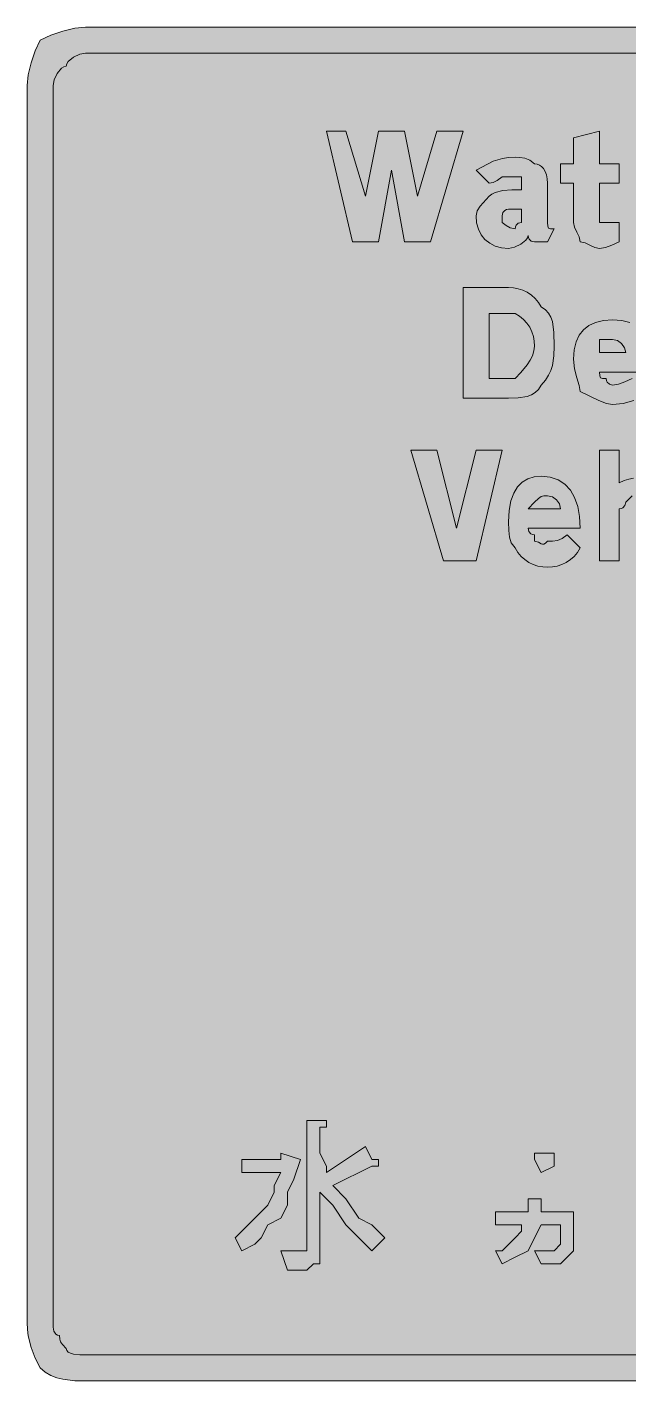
# Model space of a CAD drawing. Header units: metres. Extents: x 121 to 445, y 10 to 260.
# Drawn here: x 121.5 to 232.5, y 10.1 to 259.7 of the extents above; entities that cross this region are included whole.
import ezdxf

# ---------------------------------------------------------------- set-up
doc = ezdxf.new("R2010")
doc.units = ezdxf.units.M
doc.layers.add('FILL_BLACK_000000', color=7, linetype='Continuous', true_color=0x000000)
doc.layers.add('FILL_WHITE_FFFFFF', color=7, linetype='Continuous', true_color=0xffffff)

msp = doc.modelspace()

# ---------------------------------------------------------------- hatches: boundary and pattern name
at = {"layer": 'FILL_BLACK_000000', "true_color": 0x000000}
h = msp.add_hatch(color=7, dxfattribs=at)
h.dxf.hatch_style = 1
h.paths.add_polyline_path([(130.28, 10.12), (128.07, 10.38), (126.95, 10.67), (125.86, 11.09), (124.82, 11.69), (123.87, 12.48), (122.99, 14.3), (122.22, 16.23), (121.68, 18.39), (121.52, 19.58), (121.47, 20.88), (121.47, 248.88), (121.68, 250.87), (122.22, 253.08), (122.99, 255.29), (123.87, 257.28), (125.86, 258.16), (128.07, 258.93), (130.28, 259.47), (132.27, 259.68), (434.67, 259.68), (436.47, 259.47), (438.27, 258.93), (440.07, 258.16), (441.87, 257.28), (442.71, 256.33), (443.45, 255.29), (444.06, 254.2), (444.57, 253.08), (445.25, 250.87), (445.41, 249.83), (445.47, 248.88), (445.47, 20.88), (445.41, 19.58), (445.25, 18.39), (444.96, 17.27), (444.57, 16.23), (444.06, 15.24), (443.45, 14.3), (441.87, 12.48), (440.97, 11.69), (440.07, 11.09), (439.17, 10.67), (438.27, 10.38), (436.47, 10.12), (434.67, 10.08), (132.27, 10.08), (130.28, 10.12)])
h = msp.add_hatch(color=7, dxfattribs=at)
h.dxf.hatch_style = 1
h.paths.add_polyline_path([(195.87, 220.08), (191.07, 220.08), (188.67, 233.28), (186.27, 220.08), (181.47, 220.08), (176.67, 240.48), (180.27, 240.48), (183.87, 228.48), (186.27, 240.48), (188.67, 240.48), (191.07, 240.48), (193.47, 228.48), (197.07, 240.48), (201.87, 240.48), (195.87, 220.08)])
h = msp.add_hatch(color=7, dxfattribs=at)
h.dxf.hatch_style = 1
h.paths.add_polyline_path([(230.67, 234.48), (230.67, 230.88), (227.07, 230.88), (227.07, 224.88), (227.07, 223.68), (228.27, 223.68), (229.47, 223.68), (230.67, 223.68), (230.67, 220.08), (229.32, 219.48), (228.14, 219.07), (227.07, 218.88), (226.17, 219.07), (225.27, 219.48), (224.37, 219.89), (223.47, 220.08), (223.28, 220.98), (222.87, 221.88), (222.46, 222.78), (222.27, 223.68), (222.27, 230.88), (219.87, 230.88), (219.87, 234.48), (222.27, 234.48), (222.27, 239.28), (227.07, 240.48), (227.07, 234.48), (230.67, 234.48)])
h = msp.add_hatch(color=7, dxfattribs=at)
h.dxf.hatch_style = 1
h.paths.add_polyline_path([(215.07, 220.08), (214.47, 220.23), (214.06, 220.59), (213.92, 220.88), (213.87, 221.28), (213.76, 220.83), (213.48, 220.4), (212.52, 219.63), (211.34, 219.09), (210.27, 218.88), (208.98, 218.99), (207.81, 219.31), (206.79, 219.83), (205.92, 220.53), (205.22, 221.4), (204.7, 222.42), (204.38, 223.59), (204.27, 224.88), (204.48, 225.78), (205.02, 226.68), (206.67, 228.48), (207.17, 228.88), (207.78, 229.17), (209.22, 229.53), (210.89, 229.66), (212.67, 229.68), (212.67, 230.88), (212.67, 232.08), (211.47, 232.08), (209.07, 232.08), (208.19, 231.39), (207.42, 231.03), (206.67, 230.88), (204.27, 233.28), (207.42, 234.93), (209.16, 235.47), (210.23, 235.63), (211.47, 235.68), (212.37, 235.66), (213.27, 235.53), (214.17, 235.17), (215.07, 234.48), (215.52, 234.42), (215.95, 234.25), (216.36, 233.97), (216.72, 233.58), (217.03, 233.07), (217.26, 232.45), (217.42, 231.72), (217.47, 230.88), (217.47, 223.68), (217.49, 222.99), (217.62, 222.63), (217.98, 222.5), (218.67, 222.48), (217.47, 220.08), (215.07, 220.08)])
h.paths.add_polyline_path([(209.82, 223.08), (210.59, 222.67), (211.47, 222.48), (211.52, 222.88), (211.66, 223.17), (212.07, 223.53), (212.67, 223.68), (212.67, 226.08), (210.27, 226.08), (209.87, 226.03), (209.58, 225.89), (209.22, 225.48), (209.07, 224.88), (209.07, 223.68), (209.82, 223.08)], flags=16)
h = msp.add_hatch(color=7, dxfattribs=at)
h.dxf.hatch_style = 1
h.paths.add_polyline_path([(201.87, 211.68), (210.27, 211.68), (211.17, 211.62), (212.05, 211.45), (212.91, 211.17), (213.72, 210.78), (214.48, 210.27), (215.16, 209.65), (215.77, 208.92), (216.27, 208.08), (217.06, 207.57), (217.66, 206.95), (218.08, 206.22), (218.37, 205.38), (218.63, 203.35), (218.67, 200.88), (218.63, 199.08), (218.37, 197.28), (218.08, 196.38), (217.66, 195.48), (217.06, 194.58), (216.27, 193.68), (215.77, 192.89), (215.16, 192.29), (214.48, 191.87), (213.72, 191.58), (212.05, 191.32), (210.27, 191.28), (201.87, 191.28), (201.87, 211.68)])
h.paths.add_polyline_path([(209.07, 194.88), (210.27, 194.88), (211.47, 194.88), (212.54, 195.99), (213.72, 197.43), (214.25, 198.24), (214.68, 199.1), (214.96, 199.98), (215.07, 200.88), (215.01, 201.78), (214.85, 202.66), (214.56, 203.52), (214.17, 204.33), (213.66, 205.09), (213.05, 205.77), (212.31, 206.38), (211.47, 206.88), (210.27, 206.88), (209.07, 206.88), (206.67, 206.88), (206.67, 194.88), (209.07, 194.88)], flags=16)
h = msp.add_hatch(color=7, dxfattribs=at)
h.dxf.hatch_style = 1
h.paths.add_polyline_path([(227.09, 195.39), (227.22, 195.03), (227.58, 194.9), (228.27, 194.88), (228.32, 194.48), (228.46, 194.19), (228.87, 193.83), (229.47, 193.68), (230.54, 193.87), (231.72, 194.28), (233.07, 194.88), (235.47, 192.48), (235.31, 192.03), (234.87, 191.6), (234.2, 191.19), (233.37, 190.83), (231.42, 190.29), (229.47, 190.08), (228.36, 190.29), (226.92, 190.83), (223.47, 192.48), (223.28, 193.59), (222.87, 195.03), (222.46, 196.7), (222.27, 198.48), (222.38, 200.17), (222.72, 201.63), (223.28, 202.87), (224.07, 203.88), (225.08, 204.67), (226.32, 205.23), (227.78, 205.57), (229.47, 205.68), (231.16, 205.56), (232.62, 205.19), (233.86, 204.54), (234.87, 203.58), (235.66, 202.28), (236.22, 200.62), (236.56, 198.56), (236.67, 196.08), (227.07, 196.08), (227.09, 195.39)])
h.paths.add_polyline_path([(231.66, 200.56), (231.12, 201.33), (230.35, 201.87), (229.47, 202.08), (227.07, 202.08), (227.07, 199.68), (231.87, 199.68), (231.66, 200.56)], flags=16)
h = msp.add_hatch(color=7, dxfattribs=at)
h.dxf.hatch_style = 1
h.paths.add_polyline_path([(200.67, 161.28), (198.27, 161.28), (192.27, 181.68), (197.07, 181.68), (200.67, 167.28), (204.27, 181.68), (209.07, 181.68), (204.27, 161.28), (200.67, 161.28)])
h = msp.add_hatch(color=7, dxfattribs=at)
h.dxf.hatch_style = 1
h.paths.add_polyline_path([(231.57, 176.07), (232.45, 176.35), (233.31, 176.52), (234.12, 176.58), (234.88, 176.52), (235.56, 176.35), (236.17, 176.07), (236.67, 175.68), (237.55, 175.49), (238.32, 175.08), (239.07, 174.48), (239.76, 173.58), (240.12, 172.68), (240.25, 171.78), (240.27, 170.88), (240.27, 161.28), (236.67, 161.28), (236.67, 169.68), (236.62, 170.08), (236.48, 170.39), (236.07, 170.88), (235.66, 171.37), (235.52, 171.68), (235.47, 172.08), (235.07, 172.13), (234.76, 172.27), (234.27, 172.68), (233.78, 173.09), (233.47, 173.23), (233.07, 173.28), (231.87, 172.08), (231.72, 171.48), (231.36, 171.07), (231.07, 170.93), (230.67, 170.88), (230.67, 169.68), (230.67, 161.28), (227.07, 161.28), (227.07, 181.68), (230.67, 181.68), (230.67, 175.68), (231.57, 176.07)])
h = msp.add_hatch(color=7, dxfattribs=at)
h.dxf.hatch_style = 1
h.paths.add_polyline_path([(214.02, 166.68), (214.38, 166.27), (214.67, 166.13), (215.07, 166.08), (215.07, 164.88), (215.78, 164.71), (216.27, 164.43), (216.5, 164.35), (216.76, 164.37), (217.07, 164.54), (217.47, 164.88), (218.37, 164.9), (219.27, 165.03), (220.17, 165.39), (221.07, 166.08), (223.47, 163.68), (222.97, 162.84), (222.36, 162.1), (221.68, 161.49), (220.92, 160.98), (220.11, 160.59), (219.25, 160.3), (218.37, 160.14), (217.47, 160.08), (216.57, 160.14), (215.69, 160.3), (214.83, 160.59), (214.02, 160.98), (213.26, 161.49), (212.58, 162.1), (211.97, 162.84), (211.47, 163.68), (210.78, 164.6), (210.42, 165.63), (210.29, 166.89), (210.27, 168.48), (210.38, 170.56), (210.7, 172.32), (211.22, 173.77), (211.92, 174.93), (212.79, 175.8), (213.81, 176.41), (214.98, 176.77), (216.27, 176.88), (217.96, 176.71), (219.42, 176.22), (220.66, 175.42), (221.67, 174.33), (222.46, 172.95), (223.02, 171.31), (223.36, 169.42), (223.47, 167.28), (213.87, 167.28), (214.02, 166.68)])
h.paths.add_polyline_path([(219.66, 171.76), (219.12, 172.53), (218.35, 173.07), (217.47, 173.28), (216.76, 173.26), (216.27, 173.13), (215.78, 172.77), (215.07, 172.08), (213.87, 170.88), (219.87, 170.88), (219.66, 171.76)], flags=16)
h = msp.add_hatch(color=7, dxfattribs=at)
h.dxf.hatch_style = 1
h.paths.add_polyline_path([(176.67, 58.08), (176.67, 56.88), (175.47, 56.88), (175.47, 52.08), (176.67, 49.68), (176.67, 48.48), (183.87, 53.28), (185.07, 50.88), (186.27, 50.88), (186.27, 49.68), (185.07, 49.68), (177.87, 46.08), (180.27, 43.68), (182.67, 40.08), (185.07, 38.88), (187.47, 36.48), (185.07, 34.08), (182.67, 36.48), (180.27, 38.88), (177.87, 42.48), (175.47, 44.88), (175.47, 35.28), (175.47, 34.08), (175.47, 32.88), (175.47, 31.68), (174.27, 31.68), (173.07, 30.48), (171.87, 30.48), (169.47, 30.48), (168.27, 34.08), (171.87, 34.08), (173.07, 34.08), (173.07, 35.28), (173.07, 58.08), (175.47, 58.08), (176.67, 58.08)])
h = msp.add_hatch(color=7, dxfattribs=at)
h.dxf.hatch_style = 1
h.paths.add_polyline_path([(168.27, 50.88), (168.27, 52.08), (171.87, 50.88), (170.67, 47.28), (169.47, 44.88), (169.47, 42.48), (168.27, 40.08), (165.87, 38.88), (164.67, 36.48), (163.47, 35.28), (161.07, 34.08), (159.87, 36.48), (161.07, 37.68), (162.27, 38.88), (163.47, 40.08), (164.67, 41.28), (165.87, 42.48), (167.07, 44.88), (167.07, 46.08), (168.27, 48.48), (161.07, 48.48), (161.07, 50.88), (168.27, 50.88)])
h = msp.add_hatch(color=7, dxfattribs=at)
h.dxf.hatch_style = 1
h.paths.add_polyline_path([(218.67, 52.08), (218.67, 49.68), (216.27, 48.48), (215.07, 50.88), (215.07, 52.08), (218.67, 52.08)])
h = msp.add_hatch(color=7, dxfattribs=at)
h.dxf.hatch_style = 1
h.paths.add_polyline_path([(216.27, 42.48), (216.27, 41.28), (222.27, 41.28), (222.27, 36.48), (222.27, 35.28), (222.27, 34.08), (221.07, 32.88), (219.87, 31.68), (218.67, 31.68), (217.47, 31.68), (216.27, 31.68), (215.07, 34.08), (216.27, 34.08), (217.47, 34.08), (218.67, 34.08), (219.87, 35.28), (219.87, 36.48), (219.87, 37.68), (219.87, 38.88), (216.27, 38.88), (215.07, 36.48), (213.87, 34.08), (211.47, 32.88), (209.07, 31.68), (207.87, 34.08), (209.07, 34.08), (211.47, 36.48), (212.67, 37.68), (212.67, 38.88), (207.87, 38.88), (207.87, 41.28), (213.87, 41.28), (213.87, 43.68), (216.27, 43.68), (216.27, 42.48)])
at = {"layer": 'FILL_WHITE_FFFFFF', "true_color": 0xffffff}
h = msp.add_hatch(color=7, dxfattribs=at)
h.dxf.hatch_style = 1
h.paths.add_polyline_path([(439.47, 20.88), (439.47, 18.48), (439.42, 18.08), (439.28, 17.77), (438.87, 17.28), (438.46, 16.79), (438.32, 16.48), (438.27, 16.08), (437.56, 16.06), (437.07, 15.93), (436.58, 15.57), (435.87, 14.88), (434.67, 14.88), (132.27, 14.88), (131.2, 14.9), (130.02, 15.03), (129.49, 15.17), (129.06, 15.39), (128.78, 15.68), (128.67, 16.08), (127.98, 16.79), (127.62, 17.28), (127.49, 17.77), (127.47, 18.48), (127.07, 18.53), (126.78, 18.69), (126.42, 19.23), (126.29, 20), (126.27, 20.88), (126.27, 248.88), (126.48, 249.95), (127.02, 251.13), (127.79, 252.09), (128.22, 252.37), (128.67, 252.48), (128.78, 252.93), (129.06, 253.36), (130.02, 254.13), (131.2, 254.67), (132.27, 254.88), (434.67, 254.88), (435.57, 254.77), (436.43, 254.45), (437.24, 253.93), (437.97, 253.23), (438.58, 252.36), (439.06, 251.34), (439.36, 250.17), (439.47, 248.88), (439.47, 20.88)])

# ---------------------------------------------------------------- linework, layer by layer
at = {"layer": 'FILL_BLACK_000000', "lineweight": 0, "true_color": 0x000000}
for points in [[(434.67, 10.08), (132.27, 10.08), (130.28, 10.12), (128.07, 10.38), (126.95, 10.67), (125.86, 11.09), (124.82, 11.69), (123.87, 12.48), (122.99, 14.3), (122.22, 16.23), (121.68, 18.39), (121.52, 19.58), (121.47, 20.88), (121.47, 248.88), (121.68, 250.87), (122.22, 253.08), (122.99, 255.29), (123.87, 257.28), (125.86, 258.16), (128.07, 258.93), (130.28, 259.47), (132.27, 259.68), (434.67, 259.68)], [(233.37, 190.83), (231.42, 190.29), (229.47, 190.08), (228.36, 190.29), (226.92, 190.83), (223.47, 192.48), (223.28, 193.59), (222.87, 195.03), (222.46, 196.7), (222.27, 198.48), (222.38, 200.17), (222.72, 201.63), (223.28, 202.87), (224.07, 203.88), (225.08, 204.67), (226.32, 205.23), (227.78, 205.57), (229.47, 205.68), (231.16, 205.56), (232.62, 205.19)], [(236.67, 196.08), (227.07, 196.08), (227.09, 195.39), (227.22, 195.03), (227.58, 194.9), (228.27, 194.88), (228.32, 194.48), (228.46, 194.19), (228.87, 193.83), (229.47, 193.68), (230.54, 193.87), (231.72, 194.28), (233.07, 194.88)], [(233.07, 173.28), (231.87, 172.08), (231.72, 171.48), (231.36, 171.07), (231.07, 170.93), (230.67, 170.88), (230.67, 169.68), (230.67, 161.28), (227.07, 161.28), (227.07, 181.68), (230.67, 181.68), (230.67, 175.68), (231.57, 176.07), (232.45, 176.35), (233.31, 176.52)]]:
    msp.add_lwpolyline(points, dxfattribs=at)
for points in [[(195.87, 220.08), (191.07, 220.08), (188.67, 233.28), (186.27, 220.08), (181.47, 220.08), (176.67, 240.48), (180.27, 240.48), (183.87, 228.48), (186.27, 240.48), (188.67, 240.48), (191.07, 240.48), (193.47, 228.48), (197.07, 240.48), (201.87, 240.48)], [(230.67, 234.48), (230.67, 230.88), (227.07, 230.88), (227.07, 224.88), (227.07, 223.68), (228.27, 223.68), (229.47, 223.68), (230.67, 223.68), (230.67, 220.08), (229.32, 219.48), (228.14, 219.07), (227.07, 218.88), (226.17, 219.07), (225.27, 219.48), (224.37, 219.89), (223.47, 220.08), (223.28, 220.98), (222.87, 221.88), (222.46, 222.78), (222.27, 223.68), (222.27, 230.88), (219.87, 230.88), (219.87, 234.48), (222.27, 234.48), (222.27, 239.28), (227.07, 240.48), (227.07, 234.48)], [(215.07, 220.08), (214.47, 220.23), (214.06, 220.59), (213.92, 220.88), (213.87, 221.28), (213.76, 220.83), (213.48, 220.4), (212.52, 219.63), (211.34, 219.09), (210.27, 218.88), (208.98, 218.99), (207.81, 219.31), (206.79, 219.83), (205.92, 220.53), (205.22, 221.4), (204.7, 222.42), (204.38, 223.59), (204.27, 224.88), (204.48, 225.78), (205.02, 226.68), (206.67, 228.48), (207.17, 228.88), (207.78, 229.17), (209.22, 229.53), (210.89, 229.66), (212.67, 229.68), (212.67, 230.88), (212.67, 232.08), (211.47, 232.08), (209.07, 232.08), (208.19, 231.39), (207.42, 231.03), (206.67, 230.88), (204.27, 233.28), (207.42, 234.93), (209.16, 235.47), (210.23, 235.63), (211.47, 235.68), (212.37, 235.66), (213.27, 235.53), (214.17, 235.17), (215.07, 234.48), (215.52, 234.42), (215.95, 234.25), (216.36, 233.97), (216.72, 233.58), (217.03, 233.07), (217.26, 232.45), (217.42, 231.72), (217.47, 230.88), (217.47, 223.68), (217.49, 222.99), (217.62, 222.63), (217.98, 222.5), (218.67, 222.48), (217.47, 220.08)], [(209.82, 223.08), (210.59, 222.67), (211.47, 222.48), (211.52, 222.88), (211.66, 223.17), (212.07, 223.53), (212.67, 223.68), (212.67, 226.08), (210.27, 226.08), (209.87, 226.03), (209.58, 225.89), (209.22, 225.48), (209.07, 224.88), (209.07, 223.68)], [(201.87, 211.68), (210.27, 211.68), (211.17, 211.62), (212.05, 211.45), (212.91, 211.17), (213.72, 210.78), (214.48, 210.27), (215.16, 209.65), (215.77, 208.92), (216.27, 208.08), (217.06, 207.57), (217.66, 206.95), (218.08, 206.22), (218.37, 205.38), (218.63, 203.35), (218.67, 200.88), (218.63, 199.08), (218.37, 197.28), (218.08, 196.38), (217.66, 195.48), (217.06, 194.58), (216.27, 193.68), (215.77, 192.89), (215.16, 192.29), (214.48, 191.87), (213.72, 191.58), (212.05, 191.32), (210.27, 191.28), (201.87, 191.28)], [(209.07, 194.88), (210.27, 194.88), (211.47, 194.88), (212.54, 195.99), (213.72, 197.43), (214.25, 198.24), (214.68, 199.1), (214.96, 199.98), (215.07, 200.88), (215.01, 201.78), (214.85, 202.66), (214.56, 203.52), (214.17, 204.33), (213.66, 205.09), (213.05, 205.77), (212.31, 206.38), (211.47, 206.88), (210.27, 206.88), (209.07, 206.88), (206.67, 206.88), (206.67, 194.88)], [(231.66, 200.56), (231.12, 201.33), (230.35, 201.87), (229.47, 202.08), (227.07, 202.08), (227.07, 199.68), (231.87, 199.68)], [(200.67, 161.28), (198.27, 161.28), (192.27, 181.68), (197.07, 181.68), (200.67, 167.28), (204.27, 181.68), (209.07, 181.68), (204.27, 161.28)], [(214.02, 166.68), (214.38, 166.27), (214.67, 166.13), (215.07, 166.08), (215.07, 164.88), (215.78, 164.71), (216.27, 164.43), (216.5, 164.35), (216.76, 164.37), (217.07, 164.54), (217.47, 164.88), (218.37, 164.9), (219.27, 165.03), (220.17, 165.39), (221.07, 166.08), (223.47, 163.68), (222.97, 162.84), (222.36, 162.1), (221.68, 161.49), (220.92, 160.98), (220.11, 160.59), (219.25, 160.3), (218.37, 160.14), (217.47, 160.08), (216.57, 160.14), (215.69, 160.3), (214.83, 160.59), (214.02, 160.98), (213.26, 161.49), (212.58, 162.1), (211.97, 162.84), (211.47, 163.68), (210.78, 164.6), (210.42, 165.63), (210.29, 166.89), (210.27, 168.48), (210.38, 170.56), (210.7, 172.32), (211.22, 173.77), (211.92, 174.93), (212.79, 175.8), (213.81, 176.41), (214.98, 176.77), (216.27, 176.88), (217.96, 176.71), (219.42, 176.22), (220.66, 175.42), (221.67, 174.33), (222.46, 172.95), (223.02, 171.31), (223.36, 169.42), (223.47, 167.28), (213.87, 167.28)], [(219.66, 171.76), (219.12, 172.53), (218.35, 173.07), (217.47, 173.28), (216.76, 173.26), (216.27, 173.13), (215.78, 172.77), (215.07, 172.08), (213.87, 170.88), (219.87, 170.88)], [(176.67, 58.08), (176.67, 56.88), (175.47, 56.88), (175.47, 52.08), (176.67, 49.68), (176.67, 48.48), (183.87, 53.28), (185.07, 50.88), (186.27, 50.88), (186.27, 49.68), (185.07, 49.68), (177.87, 46.08), (180.27, 43.68), (182.67, 40.08), (185.07, 38.88), (187.47, 36.48), (185.07, 34.08), (182.67, 36.48), (180.27, 38.88), (177.87, 42.48), (175.47, 44.88), (175.47, 35.28), (175.47, 34.08), (175.47, 32.88), (175.47, 31.68), (174.27, 31.68), (173.07, 30.48), (171.87, 30.48), (169.47, 30.48), (168.27, 34.08), (171.87, 34.08), (173.07, 34.08), (173.07, 35.28), (173.07, 58.08), (175.47, 58.08)], [(168.27, 50.88), (168.27, 52.08), (171.87, 50.88), (170.67, 47.28), (169.47, 44.88), (169.47, 42.48), (168.27, 40.08), (165.87, 38.88), (164.67, 36.48), (163.47, 35.28), (161.07, 34.08), (159.87, 36.48), (161.07, 37.68), (162.27, 38.88), (163.47, 40.08), (164.67, 41.28), (165.87, 42.48), (167.07, 44.88), (167.07, 46.08), (168.27, 48.48), (161.07, 48.48), (161.07, 50.88)], [(218.67, 52.08), (218.67, 49.68), (216.27, 48.48), (215.07, 50.88), (215.07, 52.08)], [(216.27, 42.48), (216.27, 41.28), (222.27, 41.28), (222.27, 36.48), (222.27, 35.28), (222.27, 34.08), (221.07, 32.88), (219.87, 31.68), (218.67, 31.68), (217.47, 31.68), (216.27, 31.68), (215.07, 34.08), (216.27, 34.08), (217.47, 34.08), (218.67, 34.08), (219.87, 35.28), (219.87, 36.48), (219.87, 37.68), (219.87, 38.88), (216.27, 38.88), (215.07, 36.48), (213.87, 34.08), (211.47, 32.88), (209.07, 31.68), (207.87, 34.08), (209.07, 34.08), (211.47, 36.48), (212.67, 37.68), (212.67, 38.88), (207.87, 38.88), (207.87, 41.28), (213.87, 41.28), (213.87, 43.68), (216.27, 43.68)]]:
    msp.add_lwpolyline(points, close=True, dxfattribs=at)
at = {"layer": 'FILL_WHITE_FFFFFF', "lineweight": 0, "true_color": 0x000000}
msp.add_lwpolyline([(434.67, 14.88), (132.27, 14.88), (131.2, 14.9), (130.02, 15.03), (129.49, 15.17), (129.06, 15.39), (128.78, 15.68), (128.67, 16.08), (127.98, 16.79), (127.62, 17.28), (127.49, 17.77), (127.47, 18.48), (127.07, 18.53), (126.78, 18.69), (126.42, 19.23), (126.29, 20), (126.27, 20.88), (126.27, 248.88), (126.48, 249.95), (127.02, 251.13), (127.79, 252.09), (128.22, 252.37), (128.67, 252.48), (128.78, 252.93), (129.06, 253.36), (130.02, 254.13), (131.2, 254.67), (132.27, 254.88), (434.67, 254.88)], dxfattribs=at)

doc.saveas('drawing.dxf')
